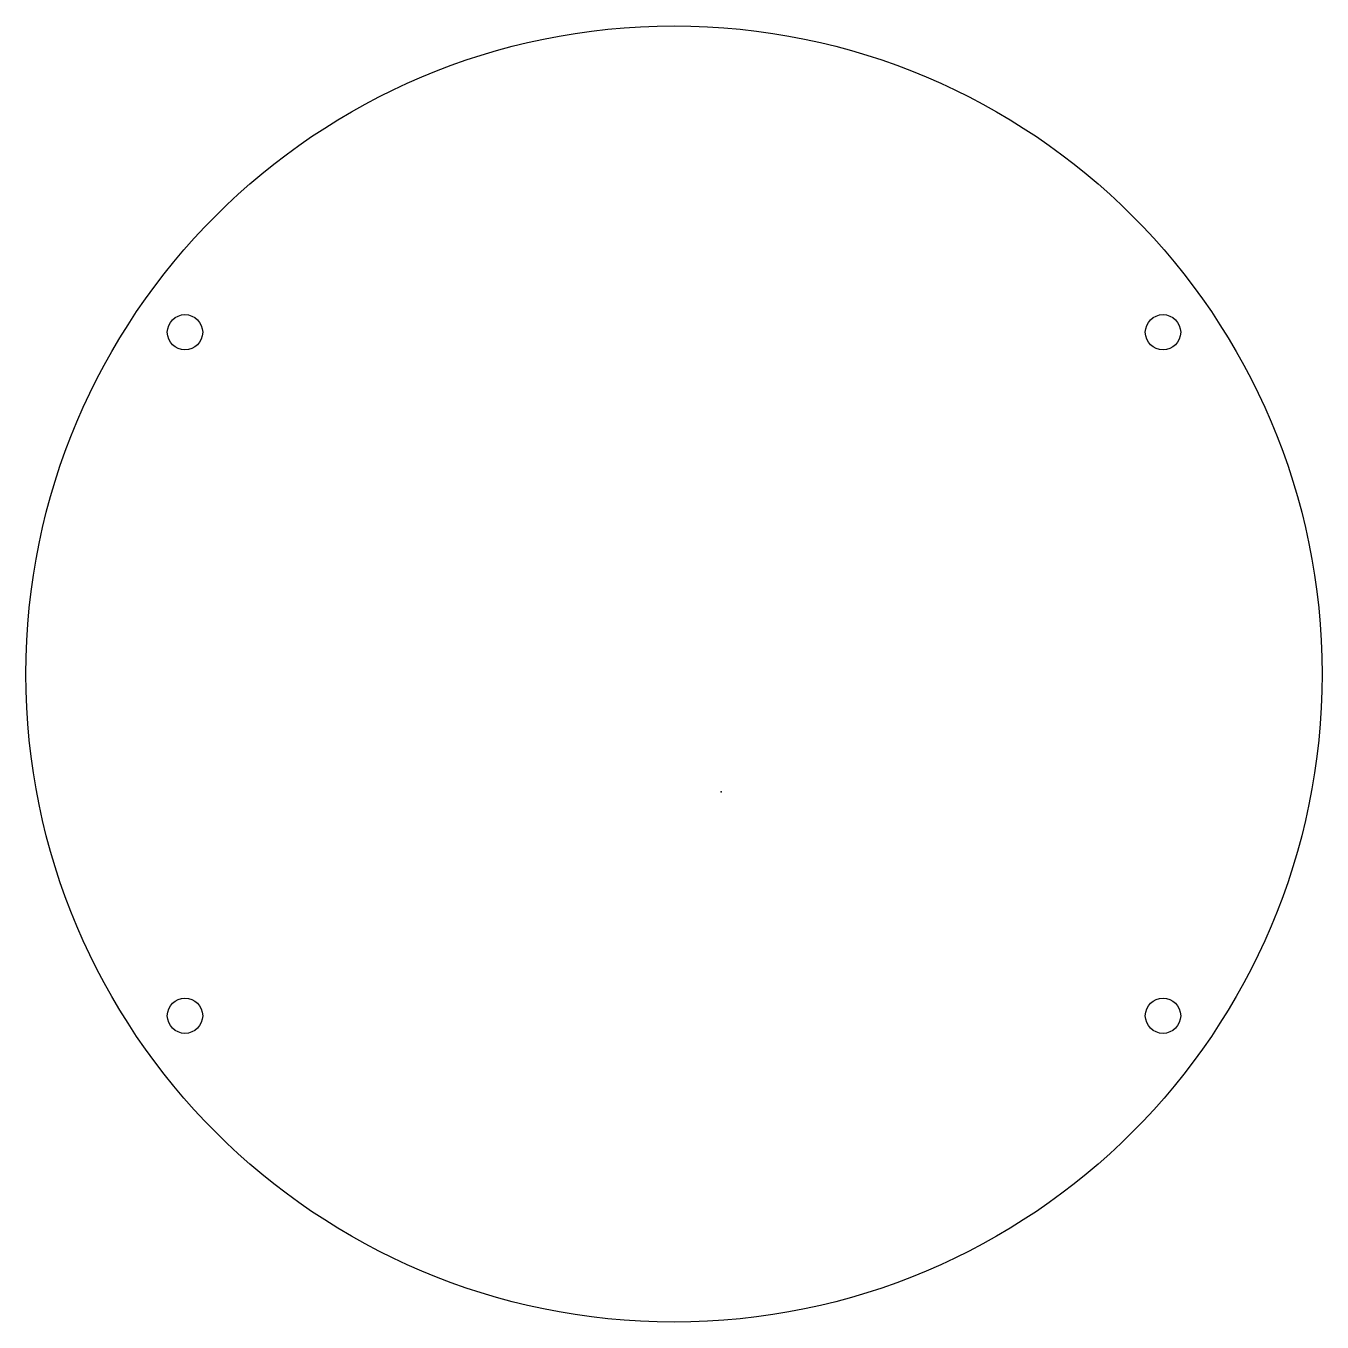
# Model space of a CAD drawing. Header units: millimetres. Extents: x -59 to 51, y -45 to 65.
import ezdxf

# ---------------------------------------------------------------- set-up
doc = ezdxf.new("R2010")
doc.units = ezdxf.units.MM
doc.header["$MEASUREMENT"] = 0
doc.layers.add('tampa inferior v4_Sketch4', color=7, linetype='Continuous')

msp = doc.modelspace()

# ---------------------------------------------------------------- linework, layer by layer
at = {"layer": 'tampa inferior v4_Sketch4'}
for centre, radius in [((-4, 10, 1.5), 55), ((-45.5, 39, 1.5), 1.5), ((37.5, 39, 1.5), 1.5), ((-45.5, -19, 1.5), 1.5), ((37.5, -19, 1.5), 1.5)]:
    msp.add_circle(centre, radius, dxfattribs=at)
msp.add_point((0, 0, 1.5), dxfattribs=at)

doc.saveas('drawing.dxf')
